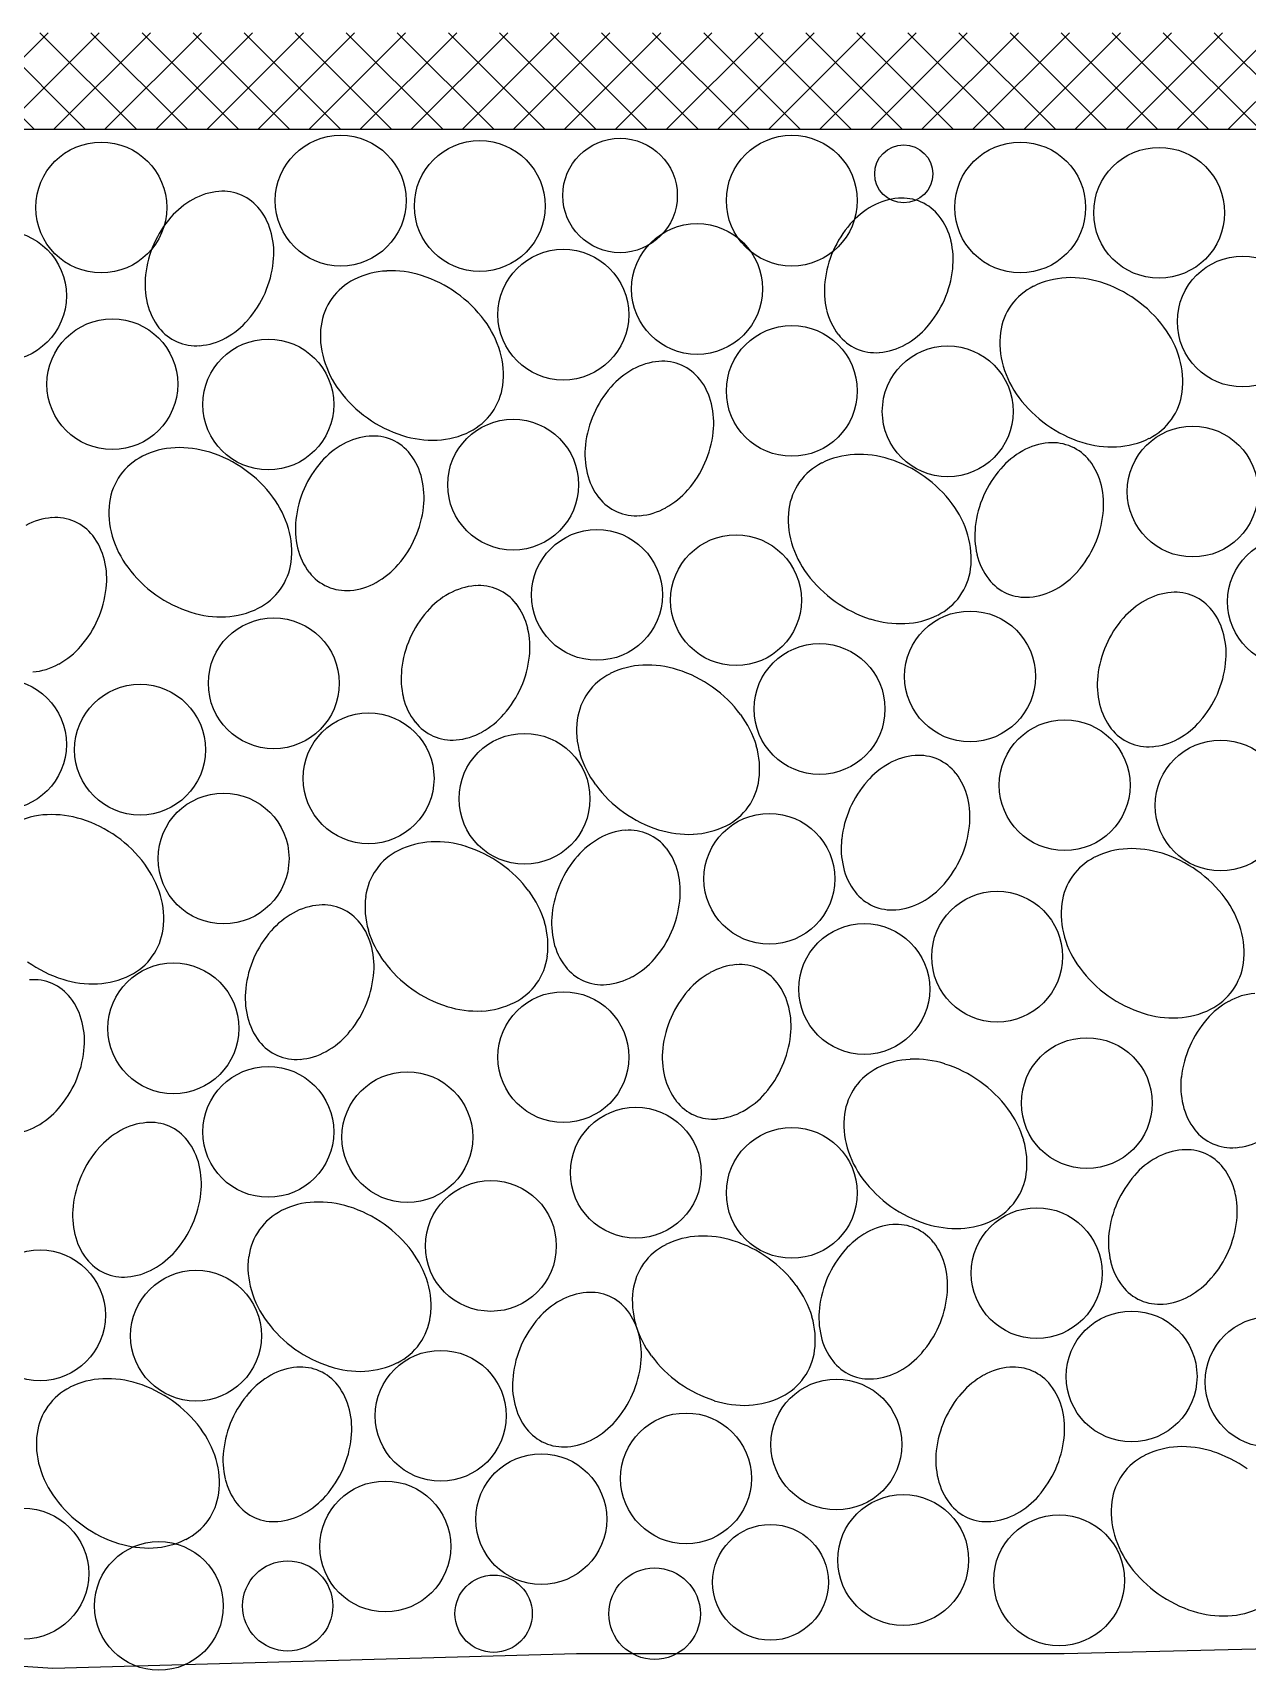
# Paper-space layout 'ESC' of a CAD drawing. Header units: feet, sheet in inches. Extents: x -1.2 to 33.8, y 0.1 to 22.9.
# Drawn here: x 22.322 to 23.242, y 12.866 to 14.108 of the extents above; entities that cross this region are included whole.
import ezdxf

# ---------------------------------------------------------------- set-up
doc = ezdxf.new("R2010")
doc.units = ezdxf.units.FT
doc.header["$MEASUREMENT"] = 0
doc.layers.add('TBLK', color=7, linetype='Continuous')

# ---------------------------------------------------------------- blocks, each defined once
blk = doc.blocks.new('ESC DET')
at = {"layer": 'TBLK'}
for p, q in [((23.9758, 14.5435), (23.9027, 14.6166)), ((23.9132, 14.5435), (23.9864, 14.6166)), ((24.0145, 14.5435), (23.9414, 14.6166)), ((23.9519, 14.5435), (24.0251, 14.6166)), ((24.0532, 14.5435), (23.9801, 14.6166)), ((23.9907, 14.5435), (24.0638, 14.6166)), ((24.0919, 14.5435), (24.0188, 14.6166)), ((24.0294, 14.5435), (24.1025, 14.6166)), ((24.1306, 14.5435), (24.0575, 14.6166)), ((24.0681, 14.5435), (24.1412, 14.6166)), ((24.1693, 14.5435), (24.0962, 14.6166)), ((24.1068, 14.5435), (24.1799, 14.6166)), ((24.208, 14.5435), (24.1349, 14.6166)), ((24.1455, 14.5435), (24.2186, 14.6166)), ((24.2467, 14.5435), (24.1736, 14.6166)), ((24.1842, 14.5435), (24.2573, 14.6166)), ((24.2854, 14.5435), (24.2123, 14.6166)), ((24.2229, 14.5435), (24.296, 14.6166)), ((24.3241, 14.5435), (24.251, 14.6166)), ((24.2616, 14.5435), (24.3347, 14.6166)), ((24.3628, 14.5435), (24.2897, 14.6166)), ((24.3003, 14.5435), (24.3734, 14.6166)), ((24.4015, 14.5435), (24.3284, 14.6166)), ((24.339, 14.5435), (24.4121, 14.6166)), ((24.4402, 14.5435), (24.3671, 14.6166)), ((24.3777, 14.5435), (24.4508, 14.6166)), ((24.4789, 14.5435), (24.4058, 14.6166)), ((24.4164, 14.5435), (24.4895, 14.6166)), ((24.5176, 14.5435), (24.4445, 14.6166)), ((24.4551, 14.5435), (24.5282, 14.6166)), ((24.5563, 14.5435), (24.4832, 14.6166)), ((24.4938, 14.5435), (24.5669, 14.6166)), ((24.595, 14.5435), (24.5219, 14.6166)), ((24.5325, 14.5435), (24.6056, 14.6166)), ((24.6337, 14.5435), (24.5606, 14.6166)), ((24.5712, 14.5435), (24.6443, 14.6166)), ((24.6724, 14.5435), (24.5993, 14.6166)), ((24.6099, 14.5435), (24.683, 14.6166)), ((24.7111, 14.5435), (24.638, 14.6166)), ((24.6486, 14.5435), (24.7217, 14.6166)), ((24.7498, 14.5435), (24.6767, 14.6166)), ((24.6873, 14.5435), (24.7604, 14.6166)), ((24.7885, 14.5435), (24.7154, 14.6166)), ((24.726, 14.5435), (24.7991, 14.6166)), ((24.8272, 14.5435), (24.7541, 14.6166)), ((24.7647, 14.5435), (24.8378, 14.6166)), ((24.8659, 14.5435), (24.7928, 14.6166)), ((24.8034, 14.5435), (24.8765, 14.6166)), ((24.9046, 14.5435), (24.8315, 14.6166)), ((24.8421, 14.5435), (24.9152, 14.6166)), ((24.9433, 14.5435), (24.8702, 14.6166)), ((24.8808, 14.5435), (24.9539, 14.6166)), ((22.6997, 14.5434), (25.3522, 14.5434)), ((23.6473, 13.3984), (23.99, 13.3764)), ((23.99, 13.3764), (24.3867, 13.3874)), ((24.3867, 13.3874), (24.7564, 13.3874)), ((24.7564, 13.3874), (25.1982, 13.3984))]:
    blk.add_line(p, q, dxfattribs=at)
for centre, radius in [((24.0266, 14.4841), 0.0496), ((24.2081, 14.4893), 0.0496), ((24.3135, 14.4852), 0.0496), ((24.4198, 14.4932), 0.0434), ((24.55, 14.4893), 0.0496), ((24.6348, 14.5096), 0.022), ((24.7231, 14.4841), 0.0496), ((24.8284, 14.4801), 0.0496), ((24.4782, 14.4223), 0.0496), ((23.9506, 14.4171), 0.0496), ((24.3768, 14.4028), 0.0496), ((24.8918, 14.3976), 0.0496), ((24.035, 14.3501), 0.0496), ((24.55, 14.345), 0.0496), ((24.1532, 14.3347), 0.0496), ((24.6682, 14.3295), 0.0496), ((24.3388, 14.2739), 0.0496), ((24.8538, 14.2687), 0.0496), ((24.4023, 14.1903), 0.0496), ((24.5077, 14.1863), 0.0496), ((24.9299, 14.1852), 0.0496), ((24.1574, 14.1233), 0.0496), ((24.6851, 14.1285), 0.0496), ((24.571, 14.1038), 0.0496), ((23.9506, 14.0769), 0.0496), ((24.056, 14.0729), 0.0496), ((24.2292, 14.0512), 0.0496), ((24.7568, 14.046), 0.0496), ((24.3474, 14.0357), 0.0496), ((24.875, 14.0306), 0.0496), ((24.1193, 13.9904), 0.0496), ((24.533, 13.975), 0.0496), ((24.7056, 13.916), 0.0496), ((24.6049, 13.8914), 0.0496), ((24.0813, 13.8616), 0.0496), ((24.3769, 13.8398), 0.0496), ((24.7736, 13.8049), 0.0496), ((24.1532, 13.7831), 0.0496), ((24.2586, 13.7791), 0.0496), ((24.4318, 13.7522), 0.0496), ((24.55, 13.7368), 0.0496), ((24.3219, 13.6966), 0.0496), ((24.7356, 13.676), 0.0496), ((23.9802, 13.644), 0.0496), ((24.0984, 13.6285), 0.0496), ((24.8075, 13.5976), 0.0496), ((24.9129, 13.5935), 0.0496), ((24.2839, 13.5678), 0.0496), ((24.5838, 13.546), 0.0496), ((24.4698, 13.5203), 0.0496), ((24.3601, 13.4894), 0.0496), ((24.2419, 13.4687), 0.0496), ((24.6344, 13.4584), 0.0496), ((23.9675, 13.4481), 0.0496), ((24.7526, 13.443), 0.0496), ((24.5338, 13.4415), 0.0439), ((24.0703, 13.4236), 0.0488), ((24.1679, 13.4236), 0.0342), ((24.446, 13.4177), 0.0347), ((24.324, 13.4177), 0.0293)]:
    blk.add_circle(centre, radius, dxfattribs=at)
for centre, radius, start, end in [((24.12, 14.4472), 0.0493, 94.9227, 119.106), ((24.1188, 14.4611), 0.0353, 66.2676, 94.9227), ((24.1188, 14.4611), 0.0353, 37.6126, 66.2676), ((24.1264, 14.4356), 0.0625, 119.106, 138.837), ((24.1077, 14.4526), 0.0493, 13.4293, 37.6126), ((24.6414, 14.4305), 0.0625, 119.106, 138.837), ((24.635, 14.442), 0.0493, 94.9227, 119.106), ((24.6338, 14.4559), 0.0353, 66.2676, 94.9227), ((24.6338, 14.4559), 0.0353, 37.6126, 66.2676), ((24.1396, 14.4242), 0.0799, 138.837, 156.2676), ((24.6545, 14.419), 0.0799, 138.837, 156.2676), ((24.6227, 14.4474), 0.0493, 13.4293, 37.6126), ((24.1396, 14.4242), 0.0799, 156.2676, 173.6983), ((24.0949, 14.4495), 0.0625, 353.6983, 13.4293), ((24.6098, 14.4443), 0.0625, 353.6983, 13.4293), ((24.0776, 14.4514), 0.0799, 336.2676, 353.6983), ((24.6545, 14.419), 0.0799, 156.2676, 173.6983), ((24.1223, 14.4261), 0.0625, 173.6983, 193.4293), ((24.2457, 14.3745), 0.0615, 92.5055, 116.5805), ((24.2463, 14.3599), 0.0762, 72.4548, 92.5055), ((24.2406, 14.3416), 0.0953, 54.5476, 72.4548), ((24.5925, 14.4463), 0.0799, 336.2676, 353.6983), ((24.7606, 14.3693), 0.0615, 92.5055, 116.5805), ((24.7613, 14.3547), 0.0762, 72.4548, 92.5055), ((24.0776, 14.4514), 0.0799, 318.837, 336.2676), ((24.2387, 14.3885), 0.0458, 116.5805, 144.5476), ((24.2406, 14.3416), 0.0953, 36.6404, 54.5476), ((24.6372, 14.4209), 0.0625, 173.6983, 193.4293), ((24.7536, 14.3834), 0.0458, 116.5805, 144.5476), ((24.7555, 14.3365), 0.0953, 54.5476, 72.4548), ((24.1094, 14.423), 0.0493, 193.4293, 217.6126), ((24.2387, 14.3885), 0.0458, 144.5476, 172.5147), ((24.6243, 14.4178), 0.0493, 193.4293, 217.6126), ((24.5925, 14.4463), 0.0799, 318.837, 336.2676), ((24.7536, 14.3834), 0.0458, 144.5476, 172.5147), ((24.7555, 14.3365), 0.0953, 36.6404, 54.5476), ((24.0983, 14.4145), 0.0353, 217.6126, 246.2676), ((24.0907, 14.4399), 0.0625, 299.106, 318.837), ((24.2542, 14.3865), 0.0615, 172.5147, 196.5897), ((24.2559, 14.353), 0.0762, 16.5897, 36.6404), ((24.6056, 14.4348), 0.0625, 299.106, 318.837), ((24.7709, 14.3479), 0.0762, 16.5897, 36.6404), ((24.0983, 14.4145), 0.0353, 246.2676, 274.9227), ((24.0971, 14.4284), 0.0493, 274.9227, 299.106), ((24.6133, 14.4093), 0.0353, 217.6126, 246.2676), ((24.6121, 14.4232), 0.0493, 274.9227, 299.106), ((24.7692, 14.3813), 0.0615, 172.5147, 196.5897), ((24.2683, 14.3907), 0.0762, 196.5897, 216.6404), ((24.27, 14.3572), 0.0615, 352.5147, 16.5897), ((24.6133, 14.4093), 0.0353, 246.2676, 274.9227), ((24.7849, 14.3521), 0.0615, 352.5147, 16.5897), ((24.4599, 14.3068), 0.0625, 119.106, 138.837), ((24.4535, 14.3183), 0.0493, 94.9227, 119.106), ((24.4523, 14.3322), 0.0353, 66.2676, 94.9227), ((24.4523, 14.3322), 0.0353, 37.6126, 66.2676), ((24.7832, 14.3855), 0.0762, 196.5897, 216.6404), ((24.2836, 14.4021), 0.0953, 216.6404, 234.5476), ((24.2855, 14.3552), 0.0458, 324.5476, 352.5147), ((24.473, 14.2953), 0.0799, 138.837, 156.2676), ((24.4412, 14.3237), 0.0493, 13.4293, 37.6126), ((24.8005, 14.35), 0.0458, 324.5476, 352.5147), ((24.4283, 14.3206), 0.0625, 353.6983, 13.4293), ((24.7986, 14.3969), 0.0953, 216.6404, 234.5476), ((24.2836, 14.4021), 0.0953, 234.5476, 252.4548), ((24.2855, 14.3552), 0.0458, 296.5805, 324.5476), ((24.473, 14.2953), 0.0799, 156.2676, 173.6983), ((24.7986, 14.3969), 0.0953, 234.5476, 252.4548), ((24.8005, 14.35), 0.0458, 296.5805, 324.5476), ((24.234, 14.2616), 0.0493, 94.9227, 119.106), ((24.2328, 14.2755), 0.0353, 66.2676, 94.9227), ((24.2328, 14.2755), 0.0353, 37.6126, 66.2676), ((24.2778, 14.3839), 0.0762, 252.4548, 272.5055), ((24.2785, 14.3692), 0.0615, 272.5055, 296.5805), ((24.411, 14.3225), 0.0799, 336.2676, 353.6983), ((24.7477, 14.2704), 0.0353, 66.2676, 94.9227), ((24.7928, 14.3787), 0.0762, 252.4548, 272.5055), ((24.7934, 14.3641), 0.0615, 272.5055, 296.5805), ((24.0783, 14.2545), 0.0458, 116.5805, 144.5476), ((24.0853, 14.2405), 0.0615, 92.5055, 116.5805), ((24.0859, 14.2258), 0.0762, 72.4548, 92.5055), ((24.0802, 14.2076), 0.0953, 54.5476, 72.4548), ((24.2404, 14.2501), 0.0625, 119.106, 138.837), ((24.2217, 14.267), 0.0493, 13.4293, 37.6126), ((24.4557, 14.2972), 0.0625, 173.6983, 193.4293), ((24.6002, 14.2353), 0.0615, 92.5055, 116.5805), ((24.6009, 14.2207), 0.0762, 72.4548, 92.5055), ((24.5951, 14.2025), 0.0953, 54.5476, 72.4548), ((24.7554, 14.2449), 0.0625, 119.106, 138.837), ((24.7489, 14.2565), 0.0493, 94.9227, 119.106), ((24.7477, 14.2704), 0.0353, 37.6126, 66.2676), ((24.0783, 14.2545), 0.0458, 144.5476, 172.5147), ((24.0802, 14.2076), 0.0953, 36.6404, 54.5476), ((24.2535, 14.2386), 0.0799, 138.837, 156.2676), ((24.4428, 14.2941), 0.0493, 193.4293, 217.6126), ((24.411, 14.3225), 0.0799, 318.837, 336.2676), ((24.5932, 14.2494), 0.0458, 116.5805, 144.5476), ((24.7685, 14.2334), 0.0799, 138.837, 156.2676), ((24.7367, 14.2619), 0.0493, 13.4293, 37.6126), ((24.2535, 14.2386), 0.0799, 156.2676, 173.6983), ((24.2088, 14.2639), 0.0625, 353.6983, 13.4293), ((24.4241, 14.3111), 0.0625, 299.106, 318.837), ((24.5932, 14.2494), 0.0458, 144.5476, 172.5147), ((24.5951, 14.2025), 0.0953, 36.6404, 54.5476), ((24.7238, 14.2588), 0.0625, 353.6983, 13.4293), ((24.0938, 14.2525), 0.0615, 172.5147, 196.5897), ((24.0955, 14.219), 0.0762, 16.5897, 36.6404), ((24.1915, 14.2659), 0.0799, 336.2676, 353.6983), ((24.4318, 14.2856), 0.0353, 217.6126, 246.2676), ((24.4306, 14.2995), 0.0493, 274.9227, 299.106), ((24.6105, 14.2139), 0.0762, 16.5897, 36.6404), ((24.7685, 14.2334), 0.0799, 156.2676, 173.6983), ((23.9934, 14.1998), 0.0493, 94.9227, 119.106), ((23.9922, 14.2137), 0.0353, 66.2676, 94.9227), ((23.9922, 14.2137), 0.0353, 37.6126, 66.2676), ((24.2362, 14.2405), 0.0625, 173.6983, 193.4293), ((24.4318, 14.2856), 0.0353, 246.2676, 274.9227), ((24.6088, 14.2473), 0.0615, 172.5147, 196.5897), ((24.7065, 14.2607), 0.0799, 336.2676, 353.6983), ((23.9811, 14.2052), 0.0493, 13.4293, 37.6126), ((24.1079, 14.2567), 0.0762, 196.5897, 216.6404), ((24.1096, 14.2232), 0.0615, 352.5147, 16.5897), ((24.1915, 14.2659), 0.0799, 318.837, 336.2676), ((24.6245, 14.2181), 0.0615, 352.5147, 16.5897), ((24.7512, 14.2354), 0.0625, 173.6983, 193.4293), ((24.2233, 14.2374), 0.0493, 193.4293, 217.6126), ((24.6228, 14.2515), 0.0762, 196.5897, 216.6404), ((24.7383, 14.2323), 0.0493, 193.4293, 217.6126), ((24.7065, 14.2607), 0.0799, 318.837, 336.2676), ((23.9683, 14.2021), 0.0625, 353.6983, 13.4293), ((24.1232, 14.2681), 0.0953, 216.6404, 234.5476), ((24.1251, 14.2212), 0.0458, 324.5476, 352.5147), ((24.2123, 14.2289), 0.0353, 217.6126, 246.2676), ((24.2046, 14.2544), 0.0625, 299.106, 318.837), ((24.6401, 14.216), 0.0458, 324.5476, 352.5147), ((24.7196, 14.2492), 0.0625, 299.106, 318.837), ((23.9509, 14.204), 0.0799, 336.2676, 353.6983), ((24.1251, 14.2212), 0.0458, 296.5805, 324.5476), ((24.2123, 14.2289), 0.0353, 246.2676, 274.9227), ((24.2111, 14.2428), 0.0493, 274.9227, 299.106), ((24.3142, 14.1482), 0.0493, 94.9227, 119.106), ((24.313, 14.1621), 0.0353, 66.2676, 94.9227), ((24.313, 14.1621), 0.0353, 37.6126, 66.2676), ((24.6382, 14.2629), 0.0953, 216.6404, 234.5476), ((24.7272, 14.2238), 0.0353, 217.6126, 246.2676), ((24.726, 14.2377), 0.0493, 274.9227, 299.106), ((24.1232, 14.2681), 0.0953, 234.5476, 252.4548), ((24.3206, 14.1367), 0.0625, 119.106, 138.837), ((24.3019, 14.1536), 0.0493, 13.4293, 37.6126), ((24.6382, 14.2629), 0.0953, 234.5476, 252.4548), ((24.6401, 14.216), 0.0458, 296.5805, 324.5476), ((24.7272, 14.2238), 0.0353, 246.2676, 274.9227), ((24.8482, 14.1315), 0.0625, 119.106, 138.837), ((24.8418, 14.1431), 0.0493, 94.9227, 119.106), ((24.8406, 14.157), 0.0353, 66.2676, 94.9227), ((24.8406, 14.157), 0.0353, 37.6126, 66.2676), ((23.9509, 14.204), 0.0799, 318.837, 336.2676), ((24.1175, 14.2498), 0.0762, 252.4548, 272.5055), ((24.1181, 14.2352), 0.0615, 272.5055, 296.5805), ((24.3337, 14.1252), 0.0799, 138.837, 156.2676), ((24.6324, 14.2447), 0.0762, 252.4548, 272.5055), ((24.633, 14.23), 0.0615, 272.5055, 296.5805), ((24.8613, 14.1201), 0.0799, 138.837, 156.2676), ((24.8295, 14.1485), 0.0493, 13.4293, 37.6126), ((24.3337, 14.1252), 0.0799, 156.2676, 173.6983), ((24.289, 14.1505), 0.0625, 353.6983, 13.4293), ((24.8167, 14.1454), 0.0625, 353.6983, 13.4293), ((23.9641, 14.1925), 0.0625, 299.106, 318.837), ((24.8613, 14.1201), 0.0799, 156.2676, 173.6983), ((23.9705, 14.181), 0.0493, 274.9227, 299.106), ((24.3164, 14.1271), 0.0625, 173.6983, 193.4293), ((24.2717, 14.1525), 0.0799, 336.2676, 353.6983), ((24.4398, 14.0756), 0.0615, 92.5055, 116.5805), ((24.4405, 14.0609), 0.0762, 72.4548, 92.5055), ((24.4347, 14.0427), 0.0953, 54.5476, 72.4548), ((24.7994, 14.1473), 0.0799, 336.2676, 353.6983), ((24.2717, 14.1525), 0.0799, 318.837, 336.2676), ((24.4328, 14.0896), 0.0458, 116.5805, 144.5476), ((24.4347, 14.0427), 0.0953, 36.6404, 54.5476), ((24.844, 14.122), 0.0625, 173.6983, 193.4293), ((24.3035, 14.124), 0.0493, 193.4293, 217.6126), ((24.4328, 14.0896), 0.0458, 144.5476, 172.5147), ((24.8312, 14.1189), 0.0493, 193.4293, 217.6126), ((24.7994, 14.1473), 0.0799, 318.837, 336.2676), ((24.2848, 14.141), 0.0625, 299.106, 318.837), ((24.4484, 14.0875), 0.0615, 172.5147, 196.5897), ((24.4501, 14.0541), 0.0762, 16.5897, 36.6404), ((24.8125, 14.1358), 0.0625, 299.106, 318.837), ((24.2925, 14.1155), 0.0353, 217.6126, 246.2676), ((24.2925, 14.1155), 0.0353, 246.2676, 274.9227), ((24.2913, 14.1294), 0.0493, 274.9227, 299.106), ((24.8201, 14.1104), 0.0353, 217.6126, 246.2676), ((24.4624, 14.0917), 0.0762, 196.5897, 216.6404), ((24.4641, 14.0583), 0.0615, 352.5147, 16.5897), ((24.8201, 14.1104), 0.0353, 246.2676, 274.9227), ((24.8189, 14.1243), 0.0493, 274.9227, 299.106), ((24.6541, 14.0078), 0.0625, 119.106, 138.837), ((24.6476, 14.0194), 0.0493, 94.9227, 119.106), ((24.6464, 14.0333), 0.0353, 66.2676, 94.9227), ((24.6464, 14.0333), 0.0353, 37.6126, 66.2676), ((24.4778, 14.1031), 0.0953, 216.6404, 234.5476), ((24.4797, 14.0562), 0.0458, 324.5476, 352.5147), ((24.6672, 13.9963), 0.0799, 138.837, 156.2676), ((24.6354, 14.0248), 0.0493, 13.4293, 37.6126), ((24.6225, 14.0217), 0.0625, 353.6983, 13.4293), ((23.9882, 13.9622), 0.0615, 92.5055, 116.5805), ((23.9888, 13.9475), 0.0762, 72.4548, 92.5055), ((23.9831, 13.9293), 0.0953, 54.5476, 72.4548), ((24.4778, 14.1031), 0.0953, 234.5476, 252.4548), ((24.4797, 14.0562), 0.0458, 296.5805, 324.5476), ((24.6672, 13.9963), 0.0799, 156.2676, 173.6983), ((24.4281, 13.9627), 0.0493, 94.9227, 119.106), ((24.4269, 13.9766), 0.0353, 66.2676, 94.9227), ((24.4269, 13.9766), 0.0353, 37.6126, 66.2676), ((24.472, 14.0849), 0.0762, 252.4548, 272.5055), ((24.4727, 14.0703), 0.0615, 272.5055, 296.5805), ((24.6052, 14.0236), 0.0799, 336.2676, 353.6983), ((23.9831, 13.9293), 0.0953, 36.6404, 54.5476), ((24.2724, 13.9556), 0.0458, 116.5805, 144.5476), ((24.2794, 13.9415), 0.0615, 92.5055, 116.5805), ((24.2801, 13.9269), 0.0762, 72.4548, 92.5055), ((24.2743, 13.9087), 0.0953, 54.5476, 72.4548), ((24.4346, 13.9511), 0.0625, 119.106, 138.837), ((24.4159, 13.9681), 0.0493, 13.4293, 37.6126), ((24.6499, 13.9983), 0.0625, 173.6983, 193.4293), ((24.8071, 13.9364), 0.0615, 92.5055, 116.5805), ((24.8077, 13.9217), 0.0762, 72.4548, 92.5055), ((23.9984, 13.9407), 0.0762, 16.5897, 36.6404), ((24.2743, 13.9087), 0.0953, 36.6404, 54.5476), ((24.4477, 13.9397), 0.0799, 138.837, 156.2676), ((24.637, 13.9952), 0.0493, 193.4293, 217.6126), ((24.6052, 14.0236), 0.0799, 318.837, 336.2676), ((24.8, 13.9504), 0.0458, 116.5805, 144.5476), ((24.8019, 13.9035), 0.0953, 54.5476, 72.4548), ((24.2724, 13.9556), 0.0458, 144.5476, 172.5147), ((24.4477, 13.9397), 0.0799, 156.2676, 173.6983), ((24.403, 13.965), 0.0625, 353.6983, 13.4293), ((24.6183, 14.0121), 0.0625, 299.106, 318.837), ((24.8, 13.9504), 0.0458, 144.5476, 172.5147), ((24.8019, 13.9035), 0.0953, 36.6404, 54.5476), ((24.0125, 13.9449), 0.0615, 352.5147, 16.5897), ((24.288, 13.9535), 0.0615, 172.5147, 196.5897), ((24.2897, 13.9201), 0.0762, 16.5897, 36.6404), ((24.3857, 13.9669), 0.0799, 336.2676, 353.6983), ((24.6259, 13.9867), 0.0353, 217.6126, 246.2676), ((24.8173, 13.9149), 0.0762, 16.5897, 36.6404), ((24.2024, 13.8944), 0.0625, 119.106, 138.837), ((24.196, 13.906), 0.0493, 94.9227, 119.106), ((24.1948, 13.9199), 0.0353, 66.2676, 94.9227), ((24.1948, 13.9199), 0.0353, 37.6126, 66.2676), ((24.4304, 13.9416), 0.0625, 173.6983, 193.4293), ((24.6259, 13.9867), 0.0353, 246.2676, 274.9227), ((24.6247, 14.0006), 0.0493, 274.9227, 299.106), ((24.8156, 13.9484), 0.0615, 172.5147, 196.5897), ((24.028, 13.9428), 0.0458, 324.5476, 352.5147), ((24.2155, 13.883), 0.0799, 138.837, 156.2676), ((24.1837, 13.9114), 0.0493, 13.4293, 37.6126), ((24.302, 13.9577), 0.0762, 196.5897, 216.6404), ((24.3037, 13.9243), 0.0615, 352.5147, 16.5897), ((24.3857, 13.9669), 0.0799, 318.837, 336.2676), ((24.8313, 13.9191), 0.0615, 352.5147, 16.5897), ((24.1709, 13.9083), 0.0625, 353.6983, 13.4293), ((24.4175, 13.9385), 0.0493, 193.4293, 217.6126), ((24.8296, 13.9526), 0.0762, 196.5897, 216.6404), ((24.0261, 13.9897), 0.0953, 234.5476, 252.4548), ((24.028, 13.9428), 0.0458, 296.5805, 324.5476), ((24.2155, 13.883), 0.0799, 156.2676, 173.6983), ((24.3174, 13.9691), 0.0953, 216.6404, 234.5476), ((24.3193, 13.9222), 0.0458, 324.5476, 352.5147), ((24.4064, 13.93), 0.0353, 217.6126, 246.2676), ((24.3988, 13.9554), 0.0625, 299.106, 318.837), ((24.5121, 13.8608), 0.0493, 94.9227, 119.106), ((24.5109, 13.8747), 0.0353, 66.2676, 94.9227), ((24.8469, 13.9171), 0.0458, 324.5476, 352.5147), ((23.9753, 13.8632), 0.0353, 66.2676, 94.9227), ((24.0204, 13.9715), 0.0762, 252.4548, 272.5055), ((24.021, 13.9569), 0.0615, 272.5055, 296.5805), ((24.1535, 13.9102), 0.0799, 336.2676, 353.6983), ((24.4064, 13.93), 0.0353, 246.2676, 274.9227), ((24.4052, 13.9439), 0.0493, 274.9227, 299.106), ((24.5185, 13.8492), 0.0625, 119.106, 138.837), ((24.5109, 13.8747), 0.0353, 37.6126, 66.2676), ((24.4998, 13.8661), 0.0493, 13.4293, 37.6126), ((24.845, 13.964), 0.0953, 216.6404, 234.5476), ((23.9753, 13.8632), 0.0353, 37.6126, 66.2676), ((23.9642, 13.8547), 0.0493, 13.4293, 37.6126), ((24.1982, 13.8849), 0.0625, 173.6983, 193.4293), ((24.3174, 13.9691), 0.0953, 234.5476, 252.4548), ((24.3193, 13.9222), 0.0458, 296.5805, 324.5476), ((24.5316, 13.8377), 0.0799, 138.837, 156.2676), ((24.845, 13.964), 0.0953, 234.5476, 252.4548), ((24.8469, 13.9171), 0.0458, 296.5805, 324.5476), ((24.9051, 13.839), 0.0493, 94.9227, 119.106), ((24.1535, 13.9102), 0.0799, 318.837, 336.2676), ((24.3116, 13.9509), 0.0762, 252.4548, 272.5055), ((24.3123, 13.9362), 0.0615, 272.5055, 296.5805), ((24.487, 13.8631), 0.0625, 353.6983, 13.4293), ((24.8392, 13.9457), 0.0762, 252.4548, 272.5055), ((24.8399, 13.9311), 0.0615, 272.5055, 296.5805), ((24.9115, 13.8274), 0.0625, 119.106, 138.837), ((23.9514, 13.8516), 0.0625, 353.6983, 13.4293), ((24.1854, 13.8818), 0.0493, 193.4293, 217.6126), ((24.5316, 13.8377), 0.0799, 156.2676, 173.6983), ((24.9247, 13.8159), 0.0799, 138.837, 156.2676), ((24.1743, 13.8733), 0.0353, 217.6126, 246.2676), ((24.1667, 13.8987), 0.0625, 299.106, 318.837), ((24.5143, 13.8396), 0.0625, 173.6983, 193.4293), ((24.4696, 13.865), 0.0799, 336.2676, 353.6983), ((24.9247, 13.8159), 0.0799, 156.2676, 173.6983), ((23.9341, 13.8535), 0.0799, 336.2676, 353.6983), ((24.1743, 13.8733), 0.0353, 246.2676, 274.9227), ((24.1731, 13.8872), 0.0493, 274.9227, 299.106), ((24.6424, 13.7766), 0.0615, 92.5055, 116.5805), ((24.6431, 13.762), 0.0762, 72.4548, 92.5055), ((24.6373, 13.7437), 0.0953, 54.5476, 72.4548), ((23.9341, 13.8535), 0.0799, 318.837, 336.2676), ((24.5015, 13.8366), 0.0493, 193.4293, 217.6126), ((24.4696, 13.865), 0.0799, 318.837, 336.2676), ((24.6354, 13.7906), 0.0458, 116.5805, 144.5476), ((24.6373, 13.7437), 0.0953, 36.6404, 54.5476), ((24.9073, 13.8179), 0.0625, 173.6983, 193.4293), ((24.4828, 13.8535), 0.0625, 299.106, 318.837), ((24.6354, 13.7906), 0.0458, 144.5476, 172.5147), ((23.9472, 13.842), 0.0625, 299.106, 318.837), ((24.4904, 13.828), 0.0353, 217.6126, 246.2676), ((24.4892, 13.842), 0.0493, 274.9227, 299.106), ((24.651, 13.7886), 0.0615, 172.5147, 196.5897), ((24.6527, 13.7551), 0.0762, 16.5897, 36.6404), ((24.8945, 13.8148), 0.0493, 193.4293, 217.6126), ((23.9536, 13.8305), 0.0493, 274.9227, 299.106), ((24.0716, 13.7295), 0.0625, 119.106, 138.837), ((24.0651, 13.741), 0.0493, 94.9227, 119.106), ((24.0639, 13.755), 0.0353, 66.2676, 94.9227), ((24.0639, 13.755), 0.0353, 37.6126, 66.2676), ((24.4904, 13.828), 0.0353, 246.2676, 274.9227), ((24.8834, 13.8063), 0.0353, 217.6126, 246.2676), ((24.0529, 13.7464), 0.0493, 13.4293, 37.6126), ((24.6667, 13.7593), 0.0615, 352.5147, 16.5897), ((24.8834, 13.8063), 0.0353, 246.2676, 274.9227), ((24.8822, 13.8202), 0.0493, 274.9227, 299.106), ((24.0847, 13.718), 0.0799, 138.837, 156.2676), ((24.665, 13.7928), 0.0762, 196.5897, 216.6404), ((24.8567, 13.7089), 0.0625, 119.106, 138.837), ((24.8502, 13.7204), 0.0493, 94.9227, 119.106), ((24.849, 13.7343), 0.0353, 66.2676, 94.9227), ((24.849, 13.7343), 0.0353, 37.6126, 66.2676), ((24.0847, 13.718), 0.0799, 156.2676, 173.6983), ((24.04, 13.7434), 0.0625, 353.6983, 13.4293), ((24.6804, 13.8042), 0.0953, 216.6404, 234.5476), ((24.6823, 13.7573), 0.0458, 324.5476, 352.5147), ((24.8698, 13.6974), 0.0799, 138.837, 156.2676), ((24.838, 13.7258), 0.0493, 13.4293, 37.6126), ((24.0227, 13.7453), 0.0799, 336.2676, 353.6983), ((24.8251, 13.7227), 0.0625, 353.6983, 13.4293), ((24.0674, 13.7199), 0.0625, 173.6983, 193.4293), ((24.1838, 13.6824), 0.0458, 116.5805, 144.5476), ((24.1908, 13.6684), 0.0615, 92.5055, 116.5805), ((24.1914, 13.6537), 0.0762, 72.4548, 92.5055), ((24.1857, 13.6355), 0.0953, 54.5476, 72.4548), ((24.6804, 13.8042), 0.0953, 234.5476, 252.4548), ((24.6823, 13.7573), 0.0458, 296.5805, 324.5476), ((24.8698, 13.6974), 0.0799, 156.2676, 173.6983), ((24.0227, 13.7453), 0.0799, 318.837, 336.2676), ((24.1857, 13.6355), 0.0953, 36.6404, 54.5476), ((24.6307, 13.6637), 0.0493, 94.9227, 119.106), ((24.6295, 13.6776), 0.0353, 66.2676, 94.9227), ((24.6295, 13.6776), 0.0353, 37.6126, 66.2676), ((24.6746, 13.786), 0.0762, 252.4548, 272.5055), ((24.6753, 13.7713), 0.0615, 272.5055, 296.5805), ((24.8078, 13.7247), 0.0799, 336.2676, 353.6983), ((24.0545, 13.7169), 0.0493, 193.4293, 217.6126), ((24.1838, 13.6824), 0.0458, 144.5476, 172.5147), ((24.475, 13.6566), 0.0458, 116.5805, 144.5476), ((24.4821, 13.6426), 0.0615, 92.5055, 116.5805), ((24.4827, 13.6279), 0.0762, 72.4548, 92.5055), ((24.4769, 13.6097), 0.0953, 54.5476, 72.4548), ((24.6372, 13.6522), 0.0625, 119.106, 138.837), ((24.6185, 13.6691), 0.0493, 13.4293, 37.6126), ((24.8525, 13.6993), 0.0625, 173.6983, 193.4293), ((24.0434, 13.7083), 0.0353, 217.6126, 246.2676), ((24.0358, 13.7338), 0.0625, 299.106, 318.837), ((24.1993, 13.6804), 0.0615, 172.5147, 196.5897), ((24.201, 13.6469), 0.0762, 16.5897, 36.6404), ((24.4769, 13.6097), 0.0953, 36.6404, 54.5476), ((24.6503, 13.6407), 0.0799, 138.837, 156.2676), ((24.8396, 13.6962), 0.0493, 193.4293, 217.6126), ((24.8078, 13.7247), 0.0799, 318.837, 336.2676), ((24.0434, 13.7083), 0.0353, 246.2676, 274.9227), ((24.0422, 13.7222), 0.0493, 274.9227, 299.106), ((24.475, 13.6566), 0.0458, 144.5476, 172.5147), ((24.6503, 13.6407), 0.0799, 156.2676, 173.6983), ((24.6056, 13.666), 0.0625, 353.6983, 13.4293), ((24.2134, 13.6845), 0.0762, 196.5897, 216.6404), ((24.2151, 13.6511), 0.0615, 352.5147, 16.5897), ((24.3986, 13.6122), 0.0493, 94.9227, 119.106), ((24.3974, 13.6261), 0.0353, 66.2676, 94.9227), ((24.4906, 13.6546), 0.0615, 172.5147, 196.5897), ((24.4923, 13.6211), 0.0762, 16.5897, 36.6404), ((24.8285, 13.6877), 0.0353, 217.6126, 246.2676), ((24.8209, 13.7132), 0.0625, 299.106, 318.837), ((24.405, 13.6006), 0.0625, 119.106, 138.837), ((24.3974, 13.6261), 0.0353, 37.6126, 66.2676), ((24.3863, 13.6176), 0.0493, 13.4293, 37.6126), ((24.633, 13.6426), 0.0625, 173.6983, 193.4293), ((24.5883, 13.668), 0.0799, 336.2676, 353.6983), ((24.8285, 13.6877), 0.0353, 246.2676, 274.9227), ((24.8273, 13.7016), 0.0493, 274.9227, 299.106), ((24.2287, 13.696), 0.0953, 216.6404, 234.5476), ((24.2306, 13.649), 0.0458, 324.5476, 352.5147), ((24.4181, 13.5892), 0.0799, 138.837, 156.2676), ((24.5046, 13.6588), 0.0762, 196.5897, 216.6404), ((24.5063, 13.6253), 0.0615, 352.5147, 16.5897), ((24.5883, 13.668), 0.0799, 318.837, 336.2676), ((24.3735, 13.6145), 0.0625, 353.6983, 13.4293), ((24.6201, 13.6395), 0.0493, 193.4293, 217.6126), ((24.2287, 13.696), 0.0953, 234.5476, 252.4548), ((24.2306, 13.649), 0.0458, 296.5805, 324.5476), ((24.4181, 13.5892), 0.0799, 156.2676, 173.6983), ((24.52, 13.6702), 0.0953, 216.6404, 234.5476), ((24.5219, 13.6233), 0.0458, 324.5476, 352.5147), ((24.6014, 13.6565), 0.0625, 299.106, 318.837), ((24.1855, 13.5439), 0.0625, 119.106, 138.837), ((24.1791, 13.5555), 0.0493, 94.9227, 119.106), ((24.1779, 13.5694), 0.0353, 66.2676, 94.9227), ((24.1779, 13.5694), 0.0353, 37.6126, 66.2676), ((24.223, 13.6777), 0.0762, 252.4548, 272.5055), ((24.2236, 13.6631), 0.0615, 272.5055, 296.5805), ((24.4008, 13.5911), 0.0625, 173.6983, 193.4293), ((24.3562, 13.6164), 0.0799, 336.2676, 353.6983), ((24.609, 13.631), 0.0353, 217.6126, 246.2676), ((24.609, 13.631), 0.0353, 246.2676, 274.9227), ((24.6078, 13.6449), 0.0493, 274.9227, 299.106), ((24.7258, 13.5439), 0.0625, 119.106, 138.837), ((24.7194, 13.5555), 0.0493, 94.9227, 119.106), ((24.7182, 13.5694), 0.0353, 66.2676, 94.9227), ((24.7182, 13.5694), 0.0353, 37.6126, 66.2676), ((24.0234, 13.5484), 0.0458, 116.5805, 144.5476), ((24.0304, 13.5344), 0.0615, 92.5055, 116.5805), ((24.0311, 13.5197), 0.0762, 72.4548, 92.5055), ((24.0253, 13.5015), 0.0953, 54.5476, 72.4548), ((24.1668, 13.5609), 0.0493, 13.4293, 37.6126), ((24.52, 13.6702), 0.0953, 234.5476, 252.4548), ((24.5219, 13.6233), 0.0458, 296.5805, 324.5476), ((24.7071, 13.5609), 0.0493, 13.4293, 37.6126), ((24.0234, 13.5484), 0.0458, 144.5476, 172.5147), ((24.0253, 13.5015), 0.0953, 36.6404, 54.5476), ((24.1987, 13.5325), 0.0799, 138.837, 156.2676), ((24.388, 13.588), 0.0493, 193.4293, 217.6126), ((24.3562, 13.6164), 0.0799, 318.837, 336.2676), ((24.5142, 13.6519), 0.0762, 252.4548, 272.5055), ((24.5149, 13.6373), 0.0615, 272.5055, 296.5805), ((24.7389, 13.5325), 0.0799, 138.837, 156.2676), ((24.1987, 13.5325), 0.0799, 156.2676, 173.6983), ((24.154, 13.5578), 0.0625, 353.6983, 13.4293), ((24.3693, 13.6049), 0.0625, 299.106, 318.837), ((24.7389, 13.5325), 0.0799, 156.2676, 173.6983), ((24.6943, 13.5578), 0.0625, 353.6983, 13.4293), ((24.0389, 13.5463), 0.0615, 172.5147, 196.5897), ((24.0406, 13.5129), 0.0762, 16.5897, 36.6404), ((24.1367, 13.5597), 0.0799, 336.2676, 353.6983), ((24.3769, 13.5795), 0.0353, 217.6126, 246.2676), ((24.3757, 13.5934), 0.0493, 274.9227, 299.106), ((24.6769, 13.5597), 0.0799, 336.2676, 353.6983), ((24.1813, 13.5344), 0.0625, 173.6983, 193.4293), ((24.3769, 13.5795), 0.0353, 246.2676, 274.9227), ((24.7216, 13.5344), 0.0625, 173.6983, 193.4293), ((24.838, 13.4968), 0.0458, 116.5805, 144.5476), ((24.8451, 13.4828), 0.0615, 92.5055, 116.5805), ((24.8457, 13.4682), 0.0762, 72.4548, 92.5055), ((24.8399, 13.4499), 0.0953, 54.5476, 72.4548), ((24.053, 13.5505), 0.0762, 196.5897, 216.6404), ((24.0547, 13.5171), 0.0615, 352.5147, 16.5897), ((24.1367, 13.5597), 0.0799, 318.837, 336.2676), ((24.6769, 13.5597), 0.0799, 318.837, 336.2676), ((24.838, 13.4968), 0.0458, 144.5476, 172.5147), ((24.1685, 13.5313), 0.0493, 193.4293, 217.6126), ((24.7088, 13.5313), 0.0493, 193.4293, 217.6126), ((24.0683, 13.5619), 0.0953, 216.6404, 234.5476), ((24.0702, 13.515), 0.0458, 324.5476, 352.5147), ((24.1574, 13.5228), 0.0353, 217.6126, 246.2676), ((24.1498, 13.5483), 0.0625, 299.106, 318.837), ((24.6977, 13.5228), 0.0353, 217.6126, 246.2676), ((24.6901, 13.5483), 0.0625, 299.106, 318.837), ((24.8536, 13.4948), 0.0615, 172.5147, 196.5897), ((24.0702, 13.515), 0.0458, 296.5805, 324.5476), ((24.1574, 13.5228), 0.0353, 246.2676, 274.9227), ((24.1562, 13.5367), 0.0493, 274.9227, 299.106), ((24.6977, 13.5228), 0.0353, 246.2676, 274.9227), ((24.6965, 13.5367), 0.0493, 274.9227, 299.106), ((24.0683, 13.5619), 0.0953, 234.5476, 252.4548), ((24.0632, 13.5291), 0.0615, 272.5055, 296.5805), ((24.8676, 13.499), 0.0762, 196.5897, 216.6404), ((24.0626, 13.5437), 0.0762, 252.4548, 272.5055), ((24.883, 13.5104), 0.0953, 216.6404, 234.5476), ((24.883, 13.5104), 0.0953, 234.5476, 252.4548), ((24.8772, 13.4922), 0.0762, 252.4548, 272.5055), ((24.8779, 13.4775), 0.0615, 272.5055, 296.5805)]:
    blk.add_arc(centre, radius, start, end, dxfattribs=at)

psp = doc.layouts.new('ESC')

# ---------------------------------------------------------------- block references
psp.add_blockref('ESC DET', (-1.6527, -0.5087))

doc.saveas('drawing.dxf')
